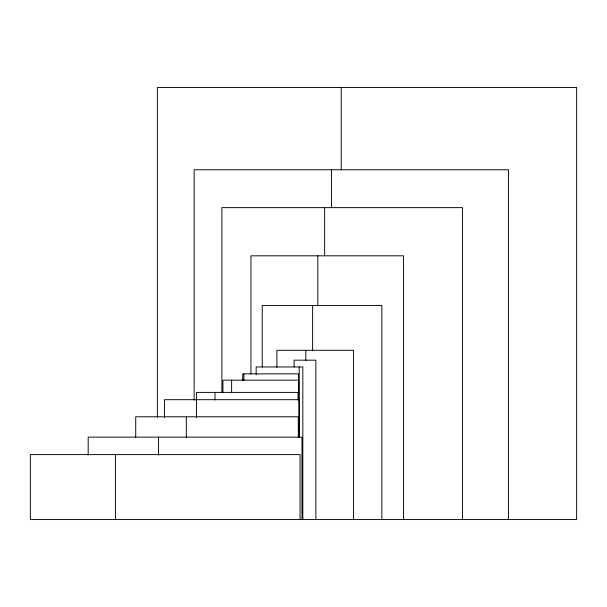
<?xml version="1.0" encoding="UTF-8"?>
<svg xmlns="http://www.w3.org/2000/svg" width="607" height="607" viewBox="0 0 607 607"><rect width="100%" height="100%" fill="white"/><g stroke="black" fill="none" stroke-linecap="round" stroke-linejoin="round"><path stroke-width="0.91" d="M508.514 519.554L508.514 169.748L194.134 169.748L194.134 400.104M462.549 519.554L462.549 207.632L221.889 207.632L221.889 392.509M403.526 519.554L403.526 255.813L250.934 255.813L250.934 373.98M381.833 519.554L381.833 305.511L262.247 305.511L262.247 367.068M353.555 519.554L353.555 350.307L276.898 350.307L276.898 367.326M341.255 87.446L341.255 169.884M331.452 169.748L331.452 207.457M324.631 207.632L324.631 255.82M317.818 255.813L317.818 305.64M315.86 519.554L315.86 360.171L294.122 360.171L294.122 366.954M312.62 305.511L312.62 350.967M305.822 350.307L305.822 360.452M302.825 519.554L302.825 366.954L256.162 366.954L256.162 374.534M301.983 519.554L301.983 437.131L88.182 437.131L88.182 455.129M300.063 519.554L300.063 454.59L30.35 454.59L30.35 519.554L576.65 519.554L576.65 87.446L157.38 87.446L157.38 417.214M299.213 366.954L299.213 437.093M299.039 437.442L299.039 399.687L164.459 399.687L164.459 417.616M298.69 400.059L298.69 380.149L222.928 380.149L222.928 392.471M298.477 399.406L298.477 373.866L242.754 373.866L242.754 380.483M298.31 437.518L298.31 416.774L135.725 416.774L135.725 437.518M298.052 399.93L298.052 392.395L196.539 392.395L196.539 399.93M243.885 373.866L243.885 380.483M231.616 380.149L231.616 392.289M214.977 392.395L214.977 399.937M196.425 399.687L196.425 417.616M186.334 416.774L186.334 437.518M158.556 437.131L158.556 455.129M115.436 454.59L115.436 519.554"/></g></svg>
